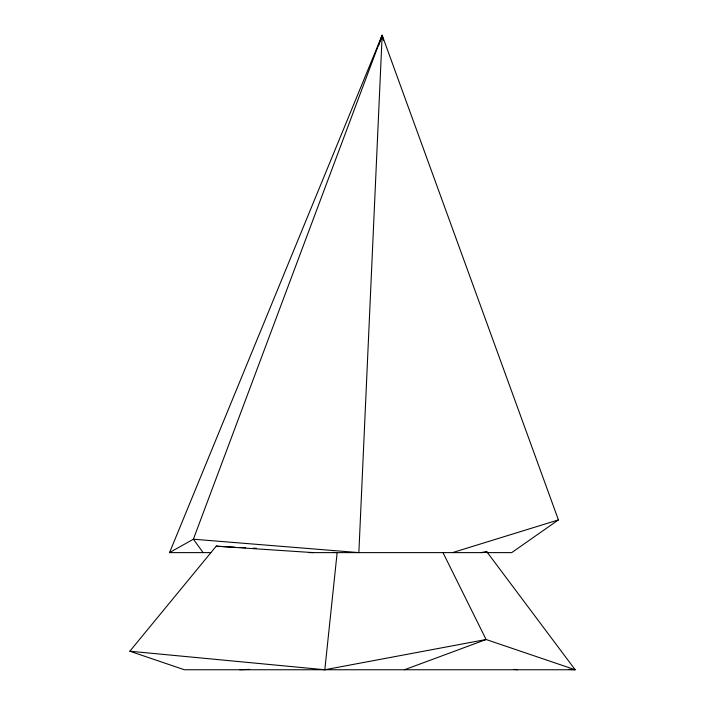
<?xml version="1.0" encoding="UTF-8"?>
<svg xmlns="http://www.w3.org/2000/svg" width="705" height="705" viewBox="0 0 705 705"><rect width="100%" height="100%" fill="white"/><g stroke="black" fill="none" stroke-linecap="round" stroke-linejoin="round"><path stroke-width="1.06" d="M234.703 547.168L216.206 546.19L129.826 651.217L324.82 669.75L337.149 552.614L332.76 552.376M378.55 45.658L382.154 35.25L558.422 519.902L511.715 552.614L487.084 552.614M210.742 552.614L169.535 552.614L382.154 35.25L383.494 40.582M484.943 552.614L486.697 551.61L575.174 669.75L184.34 669.75L129.826 651.217M169.535 552.614L193.381 539.21L358.863 552.614L382.154 35.25L193.381 539.21L203.137 552.614M485.322 552.279L486.697 551.61L480.986 552.614M484.987 552.279L486.697 551.61M404.494 669.75L486.098 639.514L575.174 669.75L568.618 669.371M452.495 552.614L558.422 519.902M324.82 669.75L486.098 639.514L442.978 552.614M239.77 669.75L249.658 669.38M308.869 552.614L483.084 552.614M240.149 547.459L245.587 547.75M253.201 548.155L256.461 548.323M313.249 552.614L216.206 546.19L218.294 546.648M514.112 669.406L517.399 669.75"/></g></svg>
